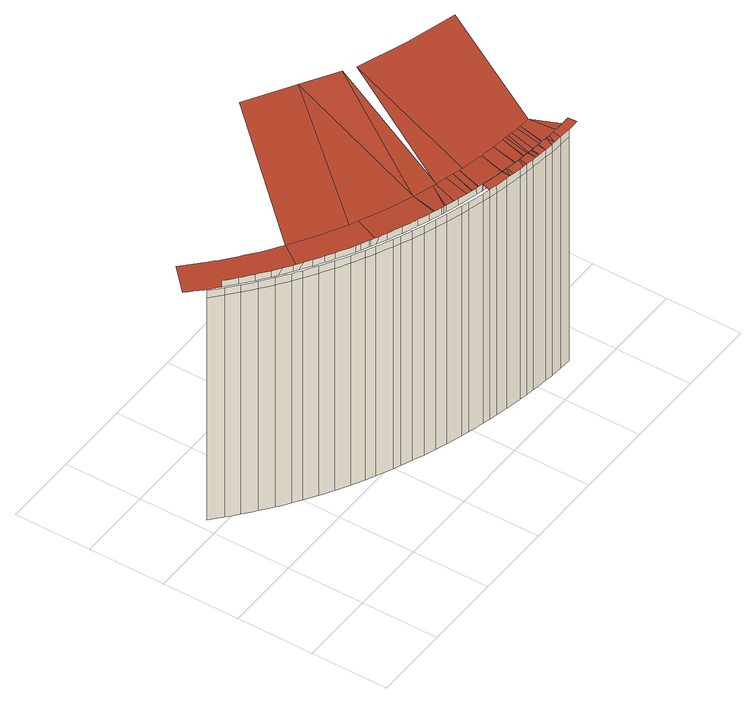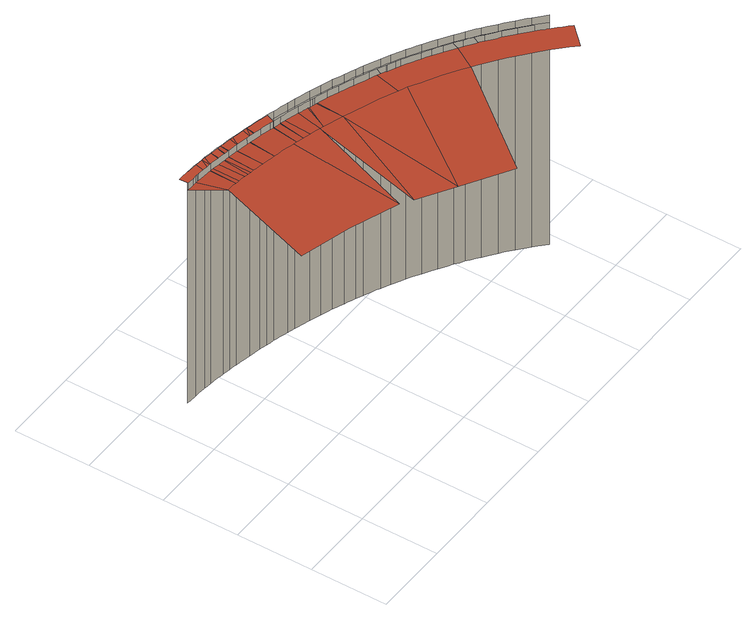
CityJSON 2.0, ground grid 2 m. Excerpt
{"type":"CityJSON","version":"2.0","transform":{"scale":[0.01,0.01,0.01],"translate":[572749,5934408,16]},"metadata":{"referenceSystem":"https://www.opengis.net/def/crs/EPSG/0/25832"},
"CityObjects":{
"building1":{"type":"Building","attributes":{"Grundfläche 2D":"855.124924","Grundhöhe NN":"16.861"},"geometry":[{"type":"MultiSurface","lod":"3","boundaries":[[[0,1,2,3,4,5]],[[6,1,0,5,7,8]],[[1,9,10,11,12,2]],[[13,10,9,1,6,14]],[[10,15,16,17,18,19,20,11]],[[21,22,23,24,25,26,27,28]],[[29,30,17,16,15,10,13,31]],[[27,26,32,33,34,35,36,37]],[[38,39,40,41,18,17]],[[42,39,38,17,30,43]],[[44,45,46,47,48,49,50,51,52,53,54,55,56,57,22,21,28,27,37,36,35,58,59,60,61,62,63,64,65,66,67,68,69,70,71,72,73,74,75,76]],[[35,34,77,78,59,58]],[[39,79,80,81,82,83,84,40]],[[85,86,81,80,79,39,42,87]],[[59,78,88,89,61,60]],[[90,91,92,82,81,93]],[[94,90,93,81,86,95]],[[63,62,61,89,96,97,98,65,64]],[[90,99,100,101,102,103,104,91]],[[105,106,101,100,99,90,94,107]],[[98,108,109,66,65]],[[110,111,66,109,112]],[[101,113,114,115,116,102]],[[117,114,113,101,106,118]],[[110,112,119,120,121,122,123,124]],[[114,125,126,127,128,129,130,115]],[[131,132,127,126,125,114,117,133]],[[121,134,135,136,137,122]],[[127,138,139,140,141,128]],[[142,139,138,127,132,143]],[[144,145,146,147,148,149,136,135,150,151,152]],[[153,154,155,67,66,111,110,124,123,122,137,136,149,148,147,146,145,156,157,158,159,160,161,162,163,164,165,166,167,168]],[[139,169,170,171,172,140]],[[173,170,169,139,142,174]],[[175,156,145,144]],[[156,175,176,177,158,157]],[[170,178,179,180,181,182,183,171]],[[184,185,180,179,178,170,173,186]],[[159,158,177,187]],[[187,188,189,160,159]],[[160,189,190,191,192,193,161]],[[180,194,195,196,197,181]],[[198,195,194,180,185,199]],[[195,200,201,202,203,204,205,196]],[[206,207,202,201,200,195,198,208]],[[155,154,153,168,167,166,165,164,163,209,210,67]],[[211,212,192,191,213,214,215,216,217,218]],[[219,220,221,222,223,203,202,224]],[[225,226,220,219,224,202,207,227]],[[228,229,230,231,232,233,234,235,217,216,236,237]],[[238,239,240,241,242,243,162,161,193,192,212,211,218,217,235,234,233,232,231,244,245,246,247,248,249,250]],[[251,252,253,254,255,221,220,256]],[[257,258,252,251,256,220,226,259]],[[244,260,231,230,261,262]],[[162,243,242,241,240,239,238,250,249,209,163]],[[252,263,264,265,266,253]],[[267,264,263,252,258,268]],[[269,270,248,247,246,245,244,262,271,272,273,274,275,276]],[[265,264,277,278,279,280,281,282,283]],[[284,285,279,278,277,264,267,286]],[[287,288,269,276]],[[249,248,270]],[[287,289,290,288]],[[291,292,293,290,289,294,295,296,297,298,299,300,301,302]],[[279,303,304,305,306,280]],[[249,270,269,288,290,293,307]],[[308,304,303,279,285,309]],[[301,300,310,307,292,291,302]],[[293,292,307]],[[304,311,312,313,314,315,316,317,318,305]],[[319,320,321,314,313,312,311,304,308,322]],[[323,324,325,300,299,326,327,328,329,330,331,332,333]],[[323,334,335,336,310,300,325,324]],[[314,337,338,339,340,315]],[[341,338,337,314,321,342]],[[333,332,343,334,323]],[[330,344,345,346,347,331]],[[343,332,331]],[[338,348,349,350,339]],[[348,338,341,351]],[[352,353,346,345]],[[346,354,343,331,347]],[[352,355,356,353]],[[357,249,307,310]],[[346,353,354]],[[358,349,348,359,360,361]],[[359,348,351,362]],[[363,364,365,366,367,368,355,352,339,350,349,358,361,360,369]],[[370,356,355,368,367,366,365,371,372,373]],[[336,335,334,343,354,374,375,310]],[[373,372,371,376,377,378,379,380,381,382,383,384,385,374,354,353,356,370]],[[357,209,249]],[[363,369,386]],[[360,359,387,388,389,390,391,392,369]],[[393,394,389,388,387,359,362,395]],[[386,369,396]],[[378,377,376,371,365,364,363,386,396,397,398,399,400,379]],[[396,369,392,397]],[[401,402,403,398,397,392,391,390]],[[389,404,405,406,401,390]],[[407,405,404,389,394,408]],[[379,400,380]],[[409,399,398,403,402,410,411,412,413]],[[402,401,406,410]],[[405,414,415,416,406]],[[400,399,409,413,412,417,418,419,380]],[[414,405,407,420]],[[421,422,423,410,406,416,415,424]],[[425,426,427,411,410,423,422,421]],[[412,411,417]],[[428,429,430,431,432,414,420,433]],[[414,432,431,430,434,435,436,424,415]],[[421,424,437]],[[438,437,424,436]],[[426,425,439,440,441,417,411,427]],[[438,436,442]],[[443,444,442,436,435,434]],[[425,445,439]],[[446,447,448,449,450,451,452,453,454,455,456,457,445,425,421,437,438,442,444,443]],[[439,445,457,458]],[[430,459,460,461,462,434]],[[443,434,446]],[[463,460,459,430,429,464]],[[458,457,456,465]],[[466,465,456,455,454]],[[385,384,383,382,381,380,419,418,417,441,440,439,458,465,466,467,468,469,470,471,472,473,375,374]],[[448,447,446,434,462,461,449]],[[451,468,467,466,454,453,452]],[[449,461,474,475]],[[460,476,477,478,479,474,461]],[[480,477,476,460,463,481]],[[475,474,482]],[[469,468,451,450]],[[483,482,474,479,478,484]],[[450,485,469]],[[486,485,450,449,475,482,483,484,487,488,489,490,491]],[[477,492,493,494,495,496,478]],[[497,493,492,477,480,498]],[[491,490,489,499,500,471,470,469,485,486]],[[499,489,488,501]],[[502,503,504,505,506,501,488,487,484,478,496,495,494,507]],[[506,500,499,501]],[[506,505,508,500]],[[509,510,471,500,508,511]],[[508,505,504,503,509,511]]],"semantics":{"surfaces":[{"type":"WallSurface"},{"type":"RoofSurface"}],"values":[0,0,0,0,0,0,0,0,0,0,1,0,0,0,0,0,0,0,0,0,0,0,0,0,0,0,0,0,0,0,0,1,0,0,0,0,0,0,0,0,0,0,0,0,0,1,0,0,0,0,1,0,0,0,1,0,0,0,0,0,0,1,0,0,0,1,0,1,1,0,0,0,1,0,0,1,0,1,0,0,0,1,0,1,1,0,0,1,0,1,1,1,1,0,0,1,0,1,1,0,0,1,0,1,0,1,0,1,0,1,0,0,1,1,1,1,1,1,0,1,0,1,0,1,1,1,1,1,1,0,0,1,1,1,1,0,0,0,1,0,1,0,0,1,0]}}]}
},
"vertices":[
[47,421,764],[57,412,764],[57,412,786],[47,421,786],[28,439,786],[28,439,764],[57,412,86],[28,439,86],[47,421,86],[66,404,764],[86,387,764],[86,387,786],[66,404,786],[86,387,86],[66,404,86],[96,378,764],[106,370,764],[117,362,764],[117,362,786],[106,370,786],[96,378,786],[82,422,767],[73,430,767],[73,430,786],[82,422,786],[92,413,786],[102,405,786],[102,405,767],[92,413,767],[106,370,86],[117,362,86],[96,378,86],[111,397,786],[121,389,786],[131,380,786],[131,380,767],[121,389,767],[111,397,767],[137,346,764],[148,338,764],[148,338,786],[137,346,786],[148,338,86],[137,346,86],[124,487,776],[115,495,776],[97,512,776],[80,529,776],[63,546,776],[8,492,767],[15,485,767],[17,483,767],[26,474,767],[35,465,767],[44,456,767],[52,449,767],[54,447,767],[63,439,767],[142,373,767],[162,357,767],[172,349,767],[174,348,767],[183,342,767],[191,336,767],[193,334,767],[204,327,767],[214,320,767],[257,384,776],[247,391,776],[227,404,776],[208,418,776],[189,433,776],[179,441,776],[170,448,776],[160,456,776],[151,464,776],[133,479,776],[142,373,786],[162,357,786],[158,330,764],[169,322,764],[179,315,764],[179,315,786],[169,322,786],[158,330,786],[169,322,86],[179,315,86],[158,330,86],[172,349,786],[183,342,786],[201,300,764],[201,300,786],[190,308,786],[190,308,764],[201,300,86],[190,308,86],[191,336,786],[193,334,786],[204,327,786],[212,293,764],[223,286,764],[234,279,764],[234,279,786],[223,286,786],[212,293,786],[223,286,86],[234,279,86],[212,293,86],[214,320,786],[225,313,786],[244,301,767],[225,313,767],[244,301,786],[245,272,764],[267,259,764],[267,259,786],[245,272,786],[267,259,86],[245,272,86],[246,299,786],[257,292,786],[268,286,786],[268,286,767],[257,292,767],[246,299,767],[278,252,764],[289,246,764],[301,239,764],[301,239,786],[289,246,786],[278,252,786],[289,246,86],[301,239,86],[278,252,86],[279,279,786],[290,273,786],[290,273,767],[279,279,767],[312,233,764],[335,221,764],[335,221,786],[312,233,786],[335,221,86],[312,233,86],[334,248,786],[334,248,767],[323,254,767],[312,260,767],[310,262,767],[301,267,767],[301,267,786],[312,260,786],[323,254,786],[318,345,776],[297,358,776],[277,371,776],[346,242,767],[357,237,767],[366,233,767],[368,231,767],[380,226,767],[389,221,767],[413,295,776],[391,305,776],[381,311,776],[370,316,776],[360,322,776],[349,328,776],[339,333,776],[346,215,764],[358,210,764],[358,210,786],[346,215,786],[358,210,86],[346,215,86],[346,242,786],[357,237,786],[366,233,786],[369,204,764],[379,200,764],[398,191,764],[398,191,786],[379,200,786],[369,204,786],[379,200,86],[398,191,86],[369,204,86],[368,231,786],[380,226,786],[389,221,786],[398,217,786],[407,213,786],[407,213,766],[398,217,767],[407,187,764],[417,183,764],[417,183,786],[407,187,786],[417,183,86],[407,187,86],[426,179,764],[436,175,763],[445,171,763],[445,171,786],[436,175,786],[426,179,786],[436,175,86],[445,171,86],[426,179,86],[649,618,839],[528,693,839],[426,205,766],[417,209,766],[417,209,786],[426,205,786],[435,201,786],[445,197,786],[445,197,766],[435,201,766],[465,163,763],[474,159,763],[474,159,786],[465,163,786],[455,167,786],[455,167,763],[465,163,86],[474,159,86],[455,167,86],[473,186,786],[478,183,786],[483,182,786],[483,182,766],[478,183,766],[473,186,766],[464,189,766],[454,193,766],[454,193,786],[464,189,786],[483,264,775],[474,268,775],[456,275,776],[447,279,776],[439,283,776],[430,287,776],[511,171,766],[515,170,766],[521,168,766],[531,164,766],[537,162,766],[550,239,775],[492,261,775],[494,152,763],[504,149,763],[504,149,786],[494,152,786],[484,156,786],[484,156,763],[494,152,86],[504,149,86],[484,156,86],[492,178,766],[492,178,786],[511,171,786],[523,142,763],[533,138,763],[533,138,786],[523,142,786],[533,138,86],[523,142,86],[545,160,766],[541,161,766],[515,170,786],[521,168,786],[531,164,786],[537,162,786],[541,161,786],[545,160,786],[553,132,763],[563,129,763],[573,126,764],[573,126,786],[563,129,786],[553,132,786],[543,135,786],[563,129,86],[573,126,86],[553,132,86],[550,158,786],[550,158,766],[557,156,786],[557,156,766],[570,152,766],[564,153,766],[560,155,766],[560,155,786],[564,153,786],[570,152,786],[572,151,786],[580,149,786],[589,146,786],[589,146,766],[580,149,766],[572,151,766],[583,123,764],[593,120,764],[593,120,786],[583,123,786],[602,222,775],[593,120,86],[583,123,86],[611,219,775],[603,117,764],[613,114,764],[623,112,764],[633,109,764],[633,109,786],[623,112,786],[613,114,786],[603,117,786],[613,114,86],[623,112,86],[633,109,86],[603,117,86],[627,135,767],[619,137,767],[599,143,766],[599,143,786],[619,137,786],[627,135,786],[629,135,786],[639,132,786],[641,132,767],[639,132,767],[629,135,767],[639,212,776],[630,214,776],[620,217,776],[643,107,764],[653,104,764],[653,104,787],[643,107,787],[653,104,86],[643,107,86],[658,207,776],[649,130,786],[659,127,786],[659,127,767],[649,130,767],[673,99,764],[673,99,787],[663,102,787],[673,99,86],[661,127,786],[661,127,767],[677,202,776],[669,125,787],[669,125,767],[741,561,839],[683,97,787],[704,93,765],[704,93,788],[694,95,787],[704,93,86],[717,114,787],[709,116,787],[699,118,787],[689,120,787],[686,121,787],[679,122,787],[714,91,788],[679,122,767],[699,118,768],[689,120,768],[686,121,768],[686,200,776],[771,542,839],[709,116,768],[717,114,768],[719,114,768],[729,112,768],[743,187,777],[734,189,777],[724,191,777],[715,193,777],[705,195,777],[696,197,776],[719,114,787],[724,89,765],[734,87,766],[745,85,766],[745,85,788],[734,87,788],[724,89,788],[734,87,86],[745,85,86],[724,89,86],[729,112,788],[731,112,788],[739,110,788],[739,110,768],[731,112,768],[755,83,788],[769,105,788],[749,108,788],[755,83,766],[765,81,766],[765,81,789],[765,81,86],[755,83,86],[749,108,768],[771,104,789],[771,104,769],[769,105,769],[759,107,769],[786,78,767],[786,78,789],[776,80,789],[781,181,778],[772,182,778],[753,186,777],[786,78,86],[797,101,789],[789,102,789],[779,103,789],[796,77,789],[797,101,770],[789,102,770],[779,103,769],[806,75,86],[827,73,86],[827,73,768],[806,75,767],[796,77,767],[796,77,86],[827,73,790],[817,74,790],[806,75,790],[799,100,789],[809,99,789],[810,176,779],[801,178,779],[791,179,778],[812,99,789],[830,96,790],[820,98,790],[799,100,770],[832,96,790],[840,95,790],[850,94,791],[858,93,791],[858,93,771],[850,94,771],[840,95,771],[832,96,770],[830,96,770],[820,98,770],[812,99,770],[810,99,770],[820,175,779],[837,71,768],[848,70,768],[848,70,791],[837,71,790],[848,70,86],[837,71,86],[829,174,779],[839,173,780],[848,171,780],[858,170,780],[868,169,780],[877,168,781],[896,167,781],[1033,458,839],[900,495,839],[858,69,791],[860,93,791],[868,68,769],[879,67,769],[879,67,792],[868,68,791],[879,67,86],[868,68,86],[870,92,791],[881,91,791],[883,91,791],[860,93,771],[870,92,772],[891,90,792],[901,90,792],[901,90,773],[891,90,772],[883,91,772],[899,66,770],[909,65,770],[909,65,792],[899,66,792],[889,67,792],[909,65,86],[899,66,86],[906,89,773],[910,89,773],[906,89,792],[940,65,793],[938,88,793],[930,89,793],[920,89,792],[910,89,792],[930,65,793],[920,89,773],[938,88,773],[940,88,773],[930,89,773]
]}
